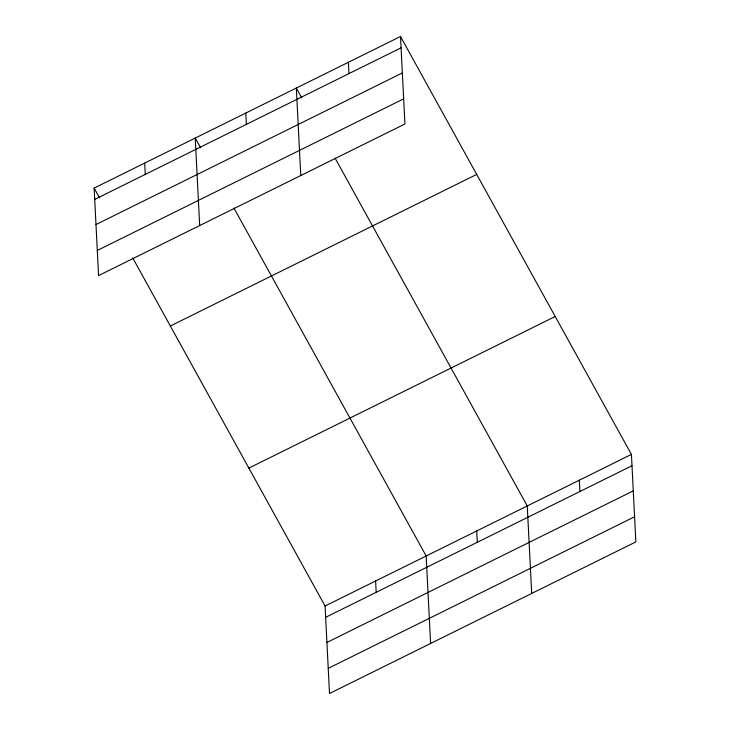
<?xml version="1.0" encoding="UTF-8"?>
<svg xmlns="http://www.w3.org/2000/svg" width="730" height="730" viewBox="0 0 730 730"><rect width="100%" height="100%" fill="white"/><g stroke="black" fill="none" stroke-linecap="round" stroke-linejoin="round"><path stroke-width="1.09" d="M400.496 36.5L404.931 123.99L98.577 275.584L94.143 188.094L400.496 36.5L631.423 454.416L635.857 541.906L329.504 693.5L325.069 606.01L132.787 258.028M94.718 199.409L401.071 47.824M95.986 224.548L402.349 72.954M97.3 250.445L403.654 98.86M170.346 326L476.708 174.415M248.866 468.094L555.22 316.501M325.069 606.01L631.423 454.416M325.644 617.324L631.998 465.74M326.912 642.464L633.275 490.879M328.226 668.361L634.58 516.776M301.782 97.893L296.334 88.038L300.769 175.529M334.988 157.981L527.261 505.954L531.695 593.453M200.686 147.916L195.239 138.061L199.673 225.561M233.892 208.004L426.165 555.986L430.6 643.477M94.143 188.094L99.59 197.939M579.346 480.185L579.921 491.509M476.717 530.975L477.292 542.29M375.621 580.998L376.187 592.313M348.42 62.269L348.995 73.593M245.791 113.05L246.366 124.374M144.695 163.082L145.27 174.397"/></g></svg>
